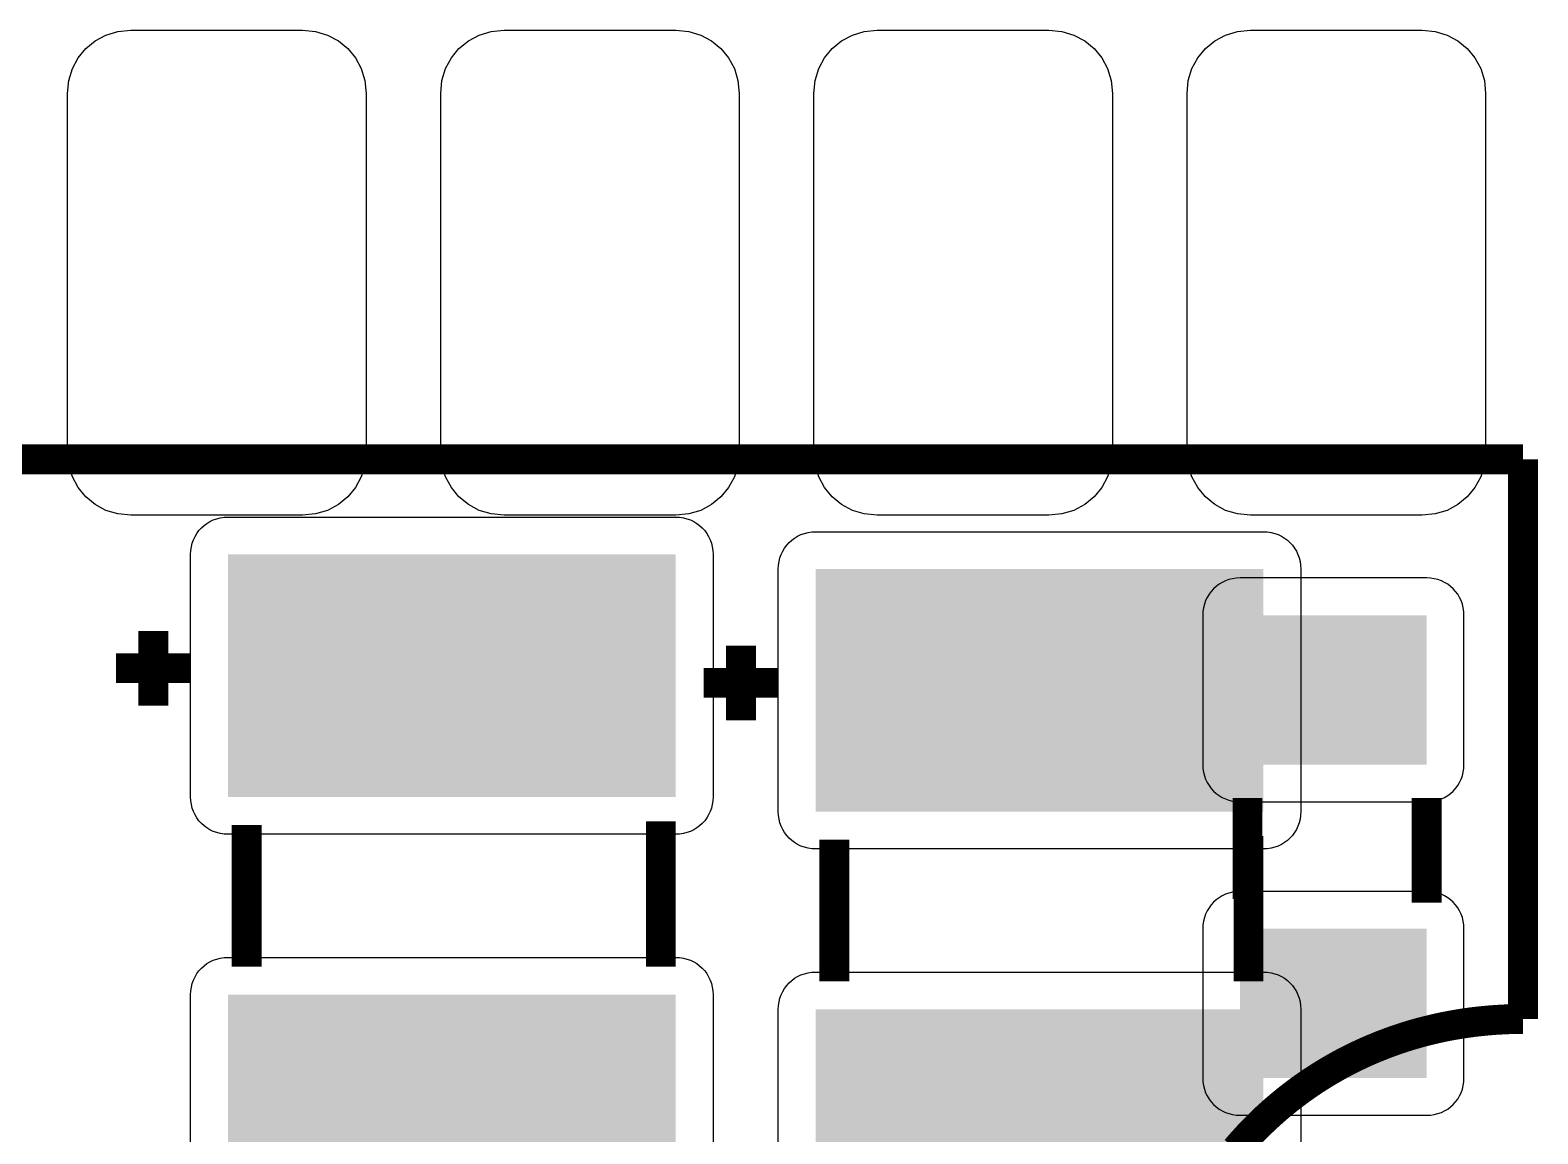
# Model space of a CAD drawing. Header units: inches. Extents: x 15 to 148, y 10 to 111.
# Drawn here: x 140.982 to 141.891, y 99.76 to 100.425 of the extents above; entities that cross this region are included whole.
import ezdxf

# ---------------------------------------------------------------- set-up
doc = ezdxf.new("R2010")
doc.units = ezdxf.units.IN
doc.header["$MEASUREMENT"] = 0
doc.layers.add('BLK_12AWG', color=7, linetype='Continuous')

# ---------------------------------------------------------------- blocks, each defined once
blk = doc.blocks.new('RPAD')
blk.add_trace([(-0.5, -0.5), (-0.5, 0.5), (0.5, -0.5), (0.5, 0.5)])
blk = doc.blocks.new('CEGHSD')
for points in [[(135.9897, 100.66038), (135.9437, 100.66038), (135.94022, 100.66072), (135.93701, 100.66169), (135.93412, 100.66324), (135.93161, 100.66529), (135.92956, 100.6678), (135.92801, 100.67069), (135.92704, 100.6739), (135.9267, 100.67738), (135.9267, 100.77338), (135.92704, 100.77686), (135.92801, 100.78007), (135.92956, 100.78296), (135.93161, 100.78546), (135.93412, 100.78752), (135.93701, 100.78907), (135.94022, 100.79004), (135.9437, 100.79038), (135.9897, 100.79038), (135.99318, 100.79004), (135.99639, 100.78907), (135.99928, 100.78752), (136.00179, 100.78546), (136.00384, 100.78296), (136.00539, 100.78007), (136.00636, 100.77686), (136.0067, 100.77338), (136.0067, 100.67738), (136.00636, 100.6739), (136.00539, 100.67069), (136.00384, 100.6678), (136.00179, 100.66529), (135.99928, 100.66324), (135.99639, 100.66169), (135.99318, 100.66072), (135.9897, 100.66038)], [(136.0897, 100.66038), (136.0437, 100.66038), (136.04022, 100.66072), (136.03701, 100.66169), (136.03412, 100.66324), (136.03161, 100.66529), (136.02956, 100.6678), (136.02801, 100.67069), (136.02704, 100.6739), (136.0267, 100.67738), (136.0267, 100.77338), (136.02704, 100.77686), (136.02801, 100.78007), (136.02956, 100.78296), (136.03161, 100.78546), (136.03412, 100.78752), (136.03701, 100.78907), (136.04022, 100.79004), (136.0437, 100.79038), (136.0897, 100.79038), (136.09318, 100.79004), (136.09639, 100.78907), (136.09928, 100.78752), (136.10179, 100.78546), (136.10384, 100.78296), (136.10539, 100.78007), (136.10636, 100.77686), (136.1067, 100.77338), (136.1067, 100.67738), (136.10636, 100.6739), (136.10539, 100.67069), (136.10384, 100.6678), (136.10179, 100.66529), (136.09928, 100.66324), (136.09639, 100.66169), (136.09318, 100.66072), (136.0897, 100.66038)], [(136.1897, 100.66038), (136.1437, 100.66038), (136.14022, 100.66072), (136.13701, 100.66169), (136.13412, 100.66324), (136.13161, 100.66529), (136.12956, 100.6678), (136.12801, 100.67069), (136.12704, 100.6739), (136.1267, 100.67738), (136.1267, 100.77338), (136.12704, 100.77686), (136.12801, 100.78007), (136.12956, 100.78296), (136.13161, 100.78546), (136.13412, 100.78752), (136.13701, 100.78907), (136.14022, 100.79004), (136.1437, 100.79038), (136.1897, 100.79038), (136.19318, 100.79004), (136.19639, 100.78907), (136.19928, 100.78752), (136.20179, 100.78546), (136.20384, 100.78296), (136.20539, 100.78007), (136.20636, 100.77686), (136.2067, 100.77338), (136.2067, 100.67738), (136.20636, 100.6739), (136.20539, 100.67069), (136.20384, 100.6678), (136.20179, 100.66529), (136.19928, 100.66324), (136.19639, 100.66169), (136.19318, 100.66072), (136.1897, 100.66038)], [(136.2897, 100.66038), (136.2437, 100.66038), (136.24022, 100.66072), (136.23701, 100.66169), (136.23412, 100.66324), (136.23161, 100.66529), (136.22956, 100.6678), (136.22801, 100.67069), (136.22704, 100.6739), (136.2267, 100.67738), (136.2267, 100.77338), (136.22704, 100.77686), (136.22801, 100.78007), (136.22956, 100.78296), (136.23161, 100.78546), (136.23412, 100.78752), (136.23701, 100.78907), (136.24022, 100.79004), (136.2437, 100.79038), (136.2897, 100.79038), (136.29318, 100.79004), (136.29639, 100.78907), (136.29928, 100.78752), (136.30179, 100.78546), (136.30384, 100.78296), (136.30539, 100.78007), (136.30636, 100.77686), (136.3067, 100.77338), (136.3067, 100.67738), (136.30636, 100.6739), (136.30539, 100.67069), (136.30384, 100.6678), (136.30179, 100.66529), (136.29928, 100.66324), (136.29639, 100.66169), (136.29318, 100.66072), (136.2897, 100.66038)], [(135.95969, 100.58489), (135.95969, 100.64989), (135.95974, 100.65093), (135.95989, 100.65194), (135.96013, 100.65291), (135.96046, 100.65383), (135.96088, 100.65471), (135.96137, 100.65553), (135.96194, 100.6563), (135.96258, 100.657), (135.96329, 100.65764), (135.96406, 100.65821), (135.96488, 100.65871), (135.96576, 100.65912), (135.96668, 100.65945), (135.96765, 100.6597), (135.96865, 100.65984), (135.96969, 100.65989), (136.08969, 100.65989), (136.09073, 100.65984), (136.09174, 100.6597), (136.0927, 100.65945), (136.09363, 100.65912), (136.0945, 100.65871), (136.09533, 100.65821), (136.0961, 100.65764), (136.0968, 100.657), (136.09744, 100.6563), (136.09801, 100.65553), (136.09851, 100.65471), (136.09892, 100.65383), (136.09925, 100.65291), (136.09949, 100.65194), (136.09964, 100.65093), (136.09969, 100.64989), (136.09969, 100.58489), (136.09964, 100.58386), (136.09949, 100.58285), (136.09925, 100.58188), (136.09892, 100.58096), (136.09851, 100.58008), (136.09801, 100.57926), (136.09744, 100.57849), (136.0968, 100.57779), (136.0961, 100.57715), (136.09533, 100.57658), (136.0945, 100.57608), (136.09363, 100.57567), (136.0927, 100.57534), (136.09174, 100.57509), (136.09073, 100.57495), (136.08969, 100.57489), (135.96969, 100.57489), (135.96865, 100.57495), (135.96765, 100.57509), (135.96668, 100.57534), (135.96576, 100.57567), (135.96488, 100.57608), (135.96406, 100.57658), (135.96329, 100.57715), (135.96258, 100.57779), (135.96194, 100.57849), (135.96137, 100.57926), (135.96088, 100.58008), (135.96046, 100.58096), (135.96013, 100.58188), (135.95989, 100.58285), (135.95974, 100.58386), (135.95969, 100.58489)], [(136.11717, 100.58096), (136.11717, 100.64596), (136.11722, 100.647), (136.11737, 100.648), (136.11761, 100.64897), (136.11794, 100.64989), (136.11836, 100.65077), (136.11885, 100.65159), (136.11942, 100.65236), (136.12006, 100.65307), (136.12077, 100.65371), (136.12154, 100.65428), (136.12236, 100.65477), (136.12324, 100.65519), (136.12416, 100.65552), (136.12513, 100.65576), (136.12613, 100.65591), (136.12717, 100.65596), (136.24717, 100.65596), (136.24821, 100.65591), (136.24922, 100.65576), (136.25018, 100.65552), (136.25111, 100.65519), (136.25198, 100.65477), (136.25281, 100.65428), (136.25358, 100.65371), (136.25428, 100.65307), (136.25492, 100.65236), (136.25549, 100.65159), (136.25599, 100.65077), (136.2564, 100.64989), (136.25673, 100.64897), (136.25697, 100.648), (136.25712, 100.647), (136.25717, 100.64596), (136.25717, 100.58096), (136.25712, 100.57992), (136.25697, 100.57891), (136.25673, 100.57795), (136.2564, 100.57702), (136.25599, 100.57615), (136.25549, 100.57532), (136.25492, 100.57455), (136.25428, 100.57385), (136.25358, 100.57321), (136.25281, 100.57264), (136.25198, 100.57214), (136.25111, 100.57173), (136.25018, 100.5714), (136.24922, 100.57116), (136.24821, 100.57101), (136.24717, 100.57096), (136.12717, 100.57096), (136.12613, 100.57101), (136.12513, 100.57116), (136.12416, 100.5714), (136.12324, 100.57173), (136.12236, 100.57214), (136.12154, 100.57264), (136.12077, 100.57321), (136.12006, 100.57385), (136.11942, 100.57455), (136.11885, 100.57532), (136.11836, 100.57615), (136.11794, 100.57702), (136.11761, 100.57795), (136.11737, 100.57891), (136.11722, 100.57992), (136.11717, 100.58096)], [(136.23091, 100.63357), (136.23091, 100.59357), (136.23096, 100.59253), (136.23111, 100.59152), (136.23135, 100.59056), (136.23168, 100.58963), (136.2321, 100.58876), (136.23259, 100.58793), (136.23316, 100.58716), (136.2338, 100.58646), (136.23451, 100.58582), (136.23528, 100.58525), (136.2361, 100.58475), (136.23698, 100.58434), (136.2379, 100.58401), (136.23887, 100.58377), (136.23987, 100.58362), (136.24091, 100.58357), (136.29091, 100.58357), (136.29195, 100.58362), (136.29296, 100.58377), (136.29392, 100.58401), (136.29485, 100.58434), (136.29572, 100.58475), (136.29655, 100.58525), (136.29732, 100.58582), (136.29802, 100.58646), (136.29866, 100.58716), (136.29923, 100.58793), (136.29973, 100.58876), (136.30014, 100.58963), (136.30047, 100.59056), (136.30071, 100.59152), (136.30086, 100.59253), (136.30091, 100.59357), (136.30091, 100.63357), (136.30086, 100.63461), (136.30071, 100.63561), (136.30047, 100.63658), (136.30014, 100.6375), (136.29973, 100.63838), (136.29923, 100.6392), (136.29866, 100.63997), (136.29802, 100.64068), (136.29732, 100.64132), (136.29655, 100.64189), (136.29572, 100.64238), (136.29485, 100.6428), (136.29392, 100.64313), (136.29296, 100.64337), (136.29195, 100.64352), (136.29091, 100.64357), (136.24091, 100.64357), (136.23987, 100.64352), (136.23887, 100.64337), (136.2379, 100.64313), (136.23698, 100.6428), (136.2361, 100.64238), (136.23528, 100.64189), (136.23451, 100.64132), (136.2338, 100.64068), (136.23316, 100.63997), (136.23259, 100.6392), (136.2321, 100.63838), (136.23168, 100.6375), (136.23135, 100.63658), (136.23111, 100.63561), (136.23096, 100.63461), (136.23091, 100.63357)], [(136.23091, 100.54957), (136.23091, 100.50957), (136.23096, 100.50853), (136.23111, 100.50752), (136.23135, 100.50656), (136.23168, 100.50563), (136.2321, 100.50476), (136.23259, 100.50393), (136.23316, 100.50316), (136.2338, 100.50246), (136.23451, 100.50182), (136.23528, 100.50125), (136.2361, 100.50075), (136.23698, 100.50034), (136.2379, 100.50001), (136.23887, 100.49977), (136.23987, 100.49962), (136.24091, 100.49957), (136.29091, 100.49957), (136.29195, 100.49962), (136.29296, 100.49977), (136.29392, 100.50001), (136.29485, 100.50034), (136.29572, 100.50075), (136.29655, 100.50125), (136.29732, 100.50182), (136.29802, 100.50246), (136.29866, 100.50316), (136.29923, 100.50393), (136.29973, 100.50476), (136.30014, 100.50563), (136.30047, 100.50656), (136.30071, 100.50752), (136.30086, 100.50853), (136.30091, 100.50957), (136.30091, 100.54957), (136.30086, 100.55061), (136.30071, 100.55161), (136.30047, 100.55258), (136.30014, 100.5535), (136.29973, 100.55438), (136.29923, 100.5552), (136.29866, 100.55597), (136.29802, 100.55668), (136.29732, 100.55732), (136.29655, 100.55789), (136.29572, 100.55838), (136.29485, 100.5588), (136.29392, 100.55913), (136.29296, 100.55937), (136.29195, 100.55952), (136.29091, 100.55957), (136.24091, 100.55957), (136.23987, 100.55952), (136.23887, 100.55937), (136.2379, 100.55913), (136.23698, 100.5588), (136.2361, 100.55838), (136.23528, 100.55789), (136.23451, 100.55732), (136.2338, 100.55668), (136.23316, 100.55597), (136.23259, 100.5552), (136.2321, 100.55438), (136.23168, 100.5535), (136.23135, 100.55258), (136.23111, 100.55161), (136.23096, 100.55061), (136.23091, 100.54957)]]:
    blk.add_lwpolyline(points, close=True)
at = {"const_width": 0.008}
for points in [[(136.3167, 100.67538), (134.3167, 100.67538)], [(136.3167, 100.67538), (134.3167, 100.67538)], [(136.3167, 100.67538), (134.3167, 100.67538)], [(136.3167, 100.67538), (136.3167, 100.52538)], [(136.3167, 100.67538), (136.3167, 100.52538)], [(136.3167, 100.67538), (136.3167, 100.52538)], [(135.94969, 100.60939), (135.94969, 100.62939)], [(135.94969, 100.60939), (135.94969, 100.62939)], [(135.94969, 100.60939), (135.94969, 100.62939)], [(136.10717, 100.60546), (136.10717, 100.62546)], [(136.10717, 100.60546), (136.10717, 100.62546)], [(136.10717, 100.60546), (136.10717, 100.62546)], [(135.95969, 100.61939), (135.93969, 100.61939)], [(135.95969, 100.61939), (135.93969, 100.61939)], [(135.95969, 100.61939), (135.93969, 100.61939)], [(136.11717, 100.61546), (136.09717, 100.61546)], [(136.11717, 100.61546), (136.09717, 100.61546)], [(136.11717, 100.61546), (136.09717, 100.61546)], [(136.24291, 100.58457), (136.24291, 100.55757)], [(136.24291, 100.58457), (136.24291, 100.55757)], [(136.24291, 100.58457), (136.24291, 100.55757)], [(136.29091, 100.58457), (136.29091, 100.55657)], [(136.29091, 100.58457), (136.29091, 100.55657)], [(136.29091, 100.58457), (136.29091, 100.55657)], [(135.97469, 100.53939), (135.97469, 100.57739)], [(135.97469, 100.53939), (135.97469, 100.57739)], [(135.97469, 100.53939), (135.97469, 100.57739)], [(136.08569, 100.53939), (136.08569, 100.57839)], [(136.08569, 100.53939), (136.08569, 100.57839)], [(136.08569, 100.53939), (136.08569, 100.57839)], [(136.13217, 100.53546), (136.13217, 100.57346)], [(136.13217, 100.53546), (136.13217, 100.57346)], [(136.13217, 100.53546), (136.13217, 100.57346)], [(136.24317, 100.53546), (136.24317, 100.57446)], [(136.24317, 100.53546), (136.24317, 100.57446)], [(136.24317, 100.53546), (136.24317, 100.57446)], [(136.23986, 100.49041), (136.24005, 100.49064), (136.24024, 100.49086), (136.24044, 100.49109), (136.24063, 100.49132), (136.24083, 100.49154), (136.24092, 100.49165), (136.24102, 100.49177), (136.24112, 100.49188), (136.24122, 100.49199), (136.24141, 100.49221), (136.24161, 100.49244), (136.24181, 100.49266), (136.24201, 100.49288), (136.24211, 100.49299), (136.24221, 100.4931), (136.24231, 100.49321), (136.24241, 100.49332), (136.24261, 100.49354), (136.24281, 100.49376), (136.24291, 100.49387), (136.24301, 100.49398), (136.24311, 100.49409), (136.24322, 100.49419), (136.24332, 100.4943), (136.24342, 100.49441), (136.24352, 100.49452), (136.24362, 100.49463), (136.24383, 100.49484), (136.24403, 100.49506), (136.24414, 100.49516), (136.24424, 100.49527), (136.24434, 100.49538), (136.24445, 100.49549), (136.24455, 100.49559), (136.24465, 100.4957), (136.24476, 100.49581), (136.24486, 100.49591), (136.24507, 100.49612), (136.24528, 100.49633), (136.24549, 100.49654), (136.2457, 100.49675), (136.24581, 100.49686), (136.24591, 100.49696), (136.24602, 100.49707), (136.24612, 100.49717), (136.24623, 100.49728), (136.24634, 100.49738), (136.24644, 100.49748), (136.24655, 100.49759), (136.24676, 100.49779), (136.24698, 100.498), (136.24719, 100.4982), (136.24741, 100.49841), (136.24762, 100.49861), (136.24784, 100.49882), (136.24806, 100.49902), (136.24828, 100.49922), (136.2485, 100.49942), (136.24872, 100.49962), (136.24883, 100.49972), (136.24894, 100.49982), (136.24905, 100.49992), (136.24916, 100.50002), (136.24938, 100.50022), (136.2496, 100.50042), (136.24982, 100.50061), (136.25004, 100.50081), (136.25016, 100.50091), (136.25027, 100.50101), (136.25038, 100.5011), (136.25049, 100.5012), (136.25072, 100.5014), (136.25094, 100.50159), (136.25106, 100.50169), (136.25117, 100.50178), (136.25128, 100.50188), (136.2514, 100.50198), (136.25151, 100.50207), (136.25162, 100.50217), (136.25174, 100.50226), (136.25185, 100.50236), (136.25197, 100.50245), (136.25208, 100.50255), (136.2522, 100.50264), (136.25231, 100.50274), (136.25243, 100.50283), (136.25254, 100.50293), (136.25265, 100.50302), (136.25277, 100.50312), (136.25289, 100.50321), (136.253, 100.5033), (136.25312, 100.5034), (136.25323, 100.50349), (136.25335, 100.50358), (136.25347, 100.50368), (136.25358, 100.50377), (136.2537, 100.50386), (136.25393, 100.50405), (136.25417, 100.50423), (136.2544, 100.50441), (136.25463, 100.5046), (136.25475, 100.50469), (136.25487, 100.50478), (136.25499, 100.50487), (136.25511, 100.50496), (136.25523, 100.50505), (136.25534, 100.50514), (136.25546, 100.50523), (136.25558, 100.50532), (136.25582, 100.5055), (136.25606, 100.50568), (136.2563, 100.50586), (136.25654, 100.50603), (136.25678, 100.50621), (136.25702, 100.50639), (136.25726, 100.50656), (136.2575, 100.50673), (136.25774, 100.50691), (136.25799, 100.50708), (136.25823, 100.50725), (136.25848, 100.50742), (136.25872, 100.50759), (136.25897, 100.50776), (136.25921, 100.50793), (136.25946, 100.5081), (136.25958, 100.50819), (136.25971, 100.50827), (136.25983, 100.50835), (136.25995, 100.50844), (136.2602, 100.5086), (136.26045, 100.50877), (136.2607, 100.50893), (136.26095, 100.5091), (136.2612, 100.50926), (136.26145, 100.50942), (136.2617, 100.50958), (136.26195, 100.50974), (136.26221, 100.50991), (136.26246, 100.51006), (136.26271, 100.51022), (136.26297, 100.51038), (136.26322, 100.51054), (136.26348, 100.5107), (136.26373, 100.51085), (136.26399, 100.51101), (136.26425, 100.51116), (136.2645, 100.51131), (136.26476, 100.51147), (136.26502, 100.51162), (136.26528, 100.51177), (136.26554, 100.51192), (136.2658, 100.51207), (136.26593, 100.51214), (136.26606, 100.51222), (136.26619, 100.51229), (136.26632, 100.51237), (136.26645, 100.51244), (136.26658, 100.51251), (136.26671, 100.51259), (136.26684, 100.51266), (136.26697, 100.51273), (136.26711, 100.51281), (136.26724, 100.51288), (136.26737, 100.51295), (136.2675, 100.51302), (136.26763, 100.5131), (136.2679, 100.51324), (136.26816, 100.51338), (136.26843, 100.51353), (136.26869, 100.51367), (136.26896, 100.51381), (136.26922, 100.51395), (136.26949, 100.51409), (136.26976, 100.51422), (136.27003, 100.51436), (136.2703, 100.5145), (136.27057, 100.51463), (136.27083, 100.51477), (136.2711, 100.5149), (136.27138, 100.51504), (136.27165, 100.51517), (136.27192, 100.5153), (136.27219, 100.51543), (136.27246, 100.51556), (136.27274, 100.51569), (136.27301, 100.51582), (136.27328, 100.51595), (136.27356, 100.51608), (136.27383, 100.5162), (136.27411, 100.51633), (136.27438, 100.51645), (136.27466, 100.51658), (136.27494, 100.5167), (136.27521, 100.51682), (136.27549, 100.51694), (136.27577, 100.51706), (136.27605, 100.51718), (136.27633, 100.5173), (136.27661, 100.51742), (136.27689, 100.51754), (136.27717, 100.51765), (136.27745, 100.51777), (136.27773, 100.51788), (136.27801, 100.518), (136.2783, 100.51811), (136.27858, 100.51822), (136.27886, 100.51834), (136.27915, 100.51845), (136.27943, 100.51856), (136.27971, 100.51867), (136.28, 100.51877), (136.28028, 100.51888), (136.28057, 100.51899), (136.28086, 100.51909), (136.28114, 100.5192), (136.28143, 100.5193), (136.28172, 100.51941), (136.28201, 100.51951), (136.2823, 100.51961), (136.28258, 100.51971), (136.28287, 100.51981), (136.28316, 100.51991), (136.28345, 100.52001), (136.28375, 100.52011), (136.28404, 100.5202), (136.28433, 100.5203), (136.28462, 100.52039), (136.28491, 100.52049), (136.28521, 100.52058), (136.2855, 100.52067), (136.28579, 100.52077), (136.28609, 100.52086), (136.28638, 100.52095), (136.28668, 100.52104), (136.28697, 100.52112), (136.28727, 100.52121), (136.28756, 100.5213), (136.28786, 100.52138), (136.28816, 100.52147), (136.28845, 100.52155), (136.28875, 100.52163), (136.28905, 100.52172), (136.28935, 100.5218), (136.28965, 100.52188), (136.28995, 100.52196), (136.29025, 100.52204), (136.29055, 100.52211), (136.29085, 100.52219), (136.29115, 100.52227), (136.29145, 100.52234), (136.29175, 100.52241), (136.29205, 100.52249), (136.29236, 100.52256), (136.29266, 100.52263), (136.29296, 100.5227), (136.29327, 100.52277), (136.29357, 100.52284), (136.29388, 100.52291), (136.29418, 100.52298), (136.29449, 100.52304), (136.29479, 100.52311), (136.2951, 100.52317), (136.2954, 100.52324), (136.29571, 100.5233), (136.29602, 100.52336), (136.29632, 100.52342), (136.29663, 100.52348), (136.29694, 100.52354), (136.29725, 100.5236), (136.29756, 100.52365), (136.29787, 100.52371), (136.29818, 100.52377), (136.29849, 100.52382), (136.2988, 100.52387), (136.29911, 100.52393), (136.29942, 100.52398), (136.29973, 100.52403), (136.30004, 100.52408), (136.30035, 100.52413), (136.30067, 100.52418), (136.30098, 100.52422), (136.30129, 100.52427), (136.30161, 100.52431), (136.30192, 100.52436), (136.30223, 100.5244), (136.30255, 100.52444), (136.30286, 100.52449), (136.30318, 100.52453), (136.30349, 100.52457), (136.30381, 100.52461), (136.30413, 100.52464), (136.30444, 100.52468), (136.30476, 100.52472), (136.30508, 100.52475), (136.30539, 100.52479), (136.30571, 100.52482), (136.30603, 100.52485), (136.30635, 100.52488), (136.30667, 100.52491), (136.30699, 100.52494), (136.30731, 100.52497), (136.30763, 100.525), (136.30795, 100.52502), (136.30827, 100.52505), (136.30859, 100.52507), (136.30891, 100.5251), (136.30923, 100.52512), (136.30955, 100.52514), (136.30987, 100.52516), (136.31019, 100.52518), (136.31052, 100.5252), (136.31084, 100.52522), (136.31116, 100.52524), (136.31149, 100.52525), (136.31181, 100.52527), (136.31213, 100.52528), (136.31246, 100.5253), (136.31278, 100.52531), (136.31311, 100.52532), (136.31343, 100.52533), (136.31376, 100.52534), (136.31408, 100.52535), (136.31441, 100.52536), (136.31474, 100.52536), (136.31506, 100.52537), (136.31539, 100.52537), (136.31572, 100.52537), (136.31604, 100.52538), (136.31637, 100.52538), (136.3167, 100.52538)], [(136.23986, 100.49041), (136.24005, 100.49064), (136.24024, 100.49086), (136.24044, 100.49109), (136.24063, 100.49132), (136.24083, 100.49154), (136.24092, 100.49165), (136.24102, 100.49177), (136.24112, 100.49188), (136.24122, 100.49199), (136.24141, 100.49221), (136.24161, 100.49244), (136.24181, 100.49266), (136.24201, 100.49288), (136.24211, 100.49299), (136.24221, 100.4931), (136.24231, 100.49321), (136.24241, 100.49332), (136.24261, 100.49354), (136.24281, 100.49376), (136.24291, 100.49387), (136.24301, 100.49398), (136.24311, 100.49409), (136.24322, 100.49419), (136.24332, 100.4943), (136.24342, 100.49441), (136.24352, 100.49452), (136.24362, 100.49463), (136.24383, 100.49484), (136.24403, 100.49506), (136.24414, 100.49516), (136.24424, 100.49527), (136.24434, 100.49538), (136.24445, 100.49549), (136.24455, 100.49559), (136.24465, 100.4957), (136.24476, 100.49581), (136.24486, 100.49591), (136.24507, 100.49612), (136.24528, 100.49633), (136.24549, 100.49654), (136.2457, 100.49675), (136.24581, 100.49686), (136.24591, 100.49696), (136.24602, 100.49707), (136.24612, 100.49717), (136.24623, 100.49728), (136.24634, 100.49738), (136.24644, 100.49748), (136.24655, 100.49759), (136.24676, 100.49779), (136.24698, 100.498), (136.24719, 100.4982), (136.24741, 100.49841), (136.24762, 100.49861), (136.24784, 100.49882), (136.24806, 100.49902), (136.24828, 100.49922), (136.2485, 100.49942), (136.24872, 100.49962), (136.24883, 100.49972), (136.24894, 100.49982), (136.24905, 100.49992), (136.24916, 100.50002), (136.24938, 100.50022), (136.2496, 100.50042), (136.24982, 100.50061), (136.25004, 100.50081), (136.25016, 100.50091), (136.25027, 100.50101), (136.25038, 100.5011), (136.25049, 100.5012), (136.25072, 100.5014), (136.25094, 100.50159), (136.25106, 100.50169), (136.25117, 100.50178), (136.25128, 100.50188), (136.2514, 100.50198), (136.25151, 100.50207), (136.25162, 100.50217), (136.25174, 100.50226), (136.25185, 100.50236), (136.25197, 100.50245), (136.25208, 100.50255), (136.2522, 100.50264), (136.25231, 100.50274), (136.25243, 100.50283), (136.25254, 100.50293), (136.25265, 100.50302), (136.25277, 100.50312), (136.25289, 100.50321), (136.253, 100.5033), (136.25312, 100.5034), (136.25323, 100.50349), (136.25335, 100.50358), (136.25347, 100.50368), (136.25358, 100.50377), (136.2537, 100.50386), (136.25393, 100.50405), (136.25417, 100.50423), (136.2544, 100.50441), (136.25463, 100.5046), (136.25475, 100.50469), (136.25487, 100.50478), (136.25499, 100.50487), (136.25511, 100.50496), (136.25523, 100.50505), (136.25534, 100.50514), (136.25546, 100.50523), (136.25558, 100.50532), (136.25582, 100.5055), (136.25606, 100.50568), (136.2563, 100.50586), (136.25654, 100.50603), (136.25678, 100.50621), (136.25702, 100.50639), (136.25726, 100.50656), (136.2575, 100.50673), (136.25774, 100.50691), (136.25799, 100.50708), (136.25823, 100.50725), (136.25848, 100.50742), (136.25872, 100.50759), (136.25897, 100.50776), (136.25921, 100.50793), (136.25946, 100.5081), (136.25958, 100.50819), (136.25971, 100.50827), (136.25983, 100.50835), (136.25995, 100.50844), (136.2602, 100.5086), (136.26045, 100.50877), (136.2607, 100.50893), (136.26095, 100.5091), (136.2612, 100.50926), (136.26145, 100.50942), (136.2617, 100.50958), (136.26195, 100.50974), (136.26221, 100.50991), (136.26246, 100.51006), (136.26271, 100.51022), (136.26297, 100.51038), (136.26322, 100.51054), (136.26348, 100.5107), (136.26373, 100.51085), (136.26399, 100.51101), (136.26425, 100.51116), (136.2645, 100.51131), (136.26476, 100.51147), (136.26502, 100.51162), (136.26528, 100.51177), (136.26554, 100.51192), (136.2658, 100.51207), (136.26593, 100.51214), (136.26606, 100.51222), (136.26619, 100.51229), (136.26632, 100.51237), (136.26645, 100.51244), (136.26658, 100.51251), (136.26671, 100.51259), (136.26684, 100.51266), (136.26697, 100.51273), (136.26711, 100.51281), (136.26724, 100.51288), (136.26737, 100.51295), (136.2675, 100.51302), (136.26763, 100.5131), (136.2679, 100.51324), (136.26816, 100.51338), (136.26843, 100.51353), (136.26869, 100.51367), (136.26896, 100.51381), (136.26922, 100.51395), (136.26949, 100.51409), (136.26976, 100.51422), (136.27003, 100.51436), (136.2703, 100.5145), (136.27057, 100.51463), (136.27083, 100.51477), (136.2711, 100.5149), (136.27138, 100.51504), (136.27165, 100.51517), (136.27192, 100.5153), (136.27219, 100.51543), (136.27246, 100.51556), (136.27274, 100.51569), (136.27301, 100.51582), (136.27328, 100.51595), (136.27356, 100.51608), (136.27383, 100.5162), (136.27411, 100.51633), (136.27438, 100.51645), (136.27466, 100.51658), (136.27494, 100.5167), (136.27521, 100.51682), (136.27549, 100.51694), (136.27577, 100.51706), (136.27605, 100.51718), (136.27633, 100.5173), (136.27661, 100.51742), (136.27689, 100.51754), (136.27717, 100.51765), (136.27745, 100.51777), (136.27773, 100.51788), (136.27801, 100.518), (136.2783, 100.51811), (136.27858, 100.51822), (136.27886, 100.51834), (136.27915, 100.51845), (136.27943, 100.51856), (136.27971, 100.51867), (136.28, 100.51877), (136.28028, 100.51888), (136.28057, 100.51899), (136.28086, 100.51909), (136.28114, 100.5192), (136.28143, 100.5193), (136.28172, 100.51941), (136.28201, 100.51951), (136.2823, 100.51961), (136.28258, 100.51971), (136.28287, 100.51981), (136.28316, 100.51991), (136.28345, 100.52001), (136.28375, 100.52011), (136.28404, 100.5202), (136.28433, 100.5203), (136.28462, 100.52039), (136.28491, 100.52049), (136.28521, 100.52058), (136.2855, 100.52067), (136.28579, 100.52077), (136.28609, 100.52086), (136.28638, 100.52095), (136.28668, 100.52104), (136.28697, 100.52112), (136.28727, 100.52121), (136.28756, 100.5213), (136.28786, 100.52138), (136.28816, 100.52147), (136.28845, 100.52155), (136.28875, 100.52163), (136.28905, 100.52172), (136.28935, 100.5218), (136.28965, 100.52188), (136.28995, 100.52196), (136.29025, 100.52204), (136.29055, 100.52211), (136.29085, 100.52219), (136.29115, 100.52227), (136.29145, 100.52234), (136.29175, 100.52241), (136.29205, 100.52249), (136.29236, 100.52256), (136.29266, 100.52263), (136.29296, 100.5227), (136.29327, 100.52277), (136.29357, 100.52284), (136.29388, 100.52291), (136.29418, 100.52298), (136.29449, 100.52304), (136.29479, 100.52311), (136.2951, 100.52317), (136.2954, 100.52324), (136.29571, 100.5233), (136.29602, 100.52336), (136.29632, 100.52342), (136.29663, 100.52348), (136.29694, 100.52354), (136.29725, 100.5236), (136.29756, 100.52365), (136.29787, 100.52371), (136.29818, 100.52377), (136.29849, 100.52382), (136.2988, 100.52387), (136.29911, 100.52393), (136.29942, 100.52398), (136.29973, 100.52403), (136.30004, 100.52408), (136.30035, 100.52413), (136.30067, 100.52418), (136.30098, 100.52422), (136.30129, 100.52427), (136.30161, 100.52431), (136.30192, 100.52436), (136.30223, 100.5244), (136.30255, 100.52444), (136.30286, 100.52449), (136.30318, 100.52453), (136.30349, 100.52457), (136.30381, 100.52461), (136.30413, 100.52464), (136.30444, 100.52468), (136.30476, 100.52472), (136.30508, 100.52475), (136.30539, 100.52479), (136.30571, 100.52482), (136.30603, 100.52485), (136.30635, 100.52488), (136.30667, 100.52491), (136.30699, 100.52494), (136.30731, 100.52497), (136.30763, 100.525), (136.30795, 100.52502), (136.30827, 100.52505), (136.30859, 100.52507), (136.30891, 100.5251), (136.30923, 100.52512), (136.30955, 100.52514), (136.30987, 100.52516), (136.31019, 100.52518), (136.31052, 100.5252), (136.31084, 100.52522), (136.31116, 100.52524), (136.31149, 100.52525), (136.31181, 100.52527), (136.31213, 100.52528), (136.31246, 100.5253), (136.31278, 100.52531), (136.31311, 100.52532), (136.31343, 100.52533), (136.31376, 100.52534), (136.31408, 100.52535), (136.31441, 100.52536), (136.31474, 100.52536), (136.31506, 100.52537), (136.31539, 100.52537), (136.31572, 100.52537), (136.31604, 100.52538), (136.31637, 100.52538), (136.3167, 100.52538)], [(136.23986, 100.49041), (136.24005, 100.49064), (136.24024, 100.49086), (136.24044, 100.49109), (136.24063, 100.49132), (136.24083, 100.49154), (136.24092, 100.49165), (136.24102, 100.49177), (136.24112, 100.49188), (136.24122, 100.49199), (136.24141, 100.49221), (136.24161, 100.49244), (136.24181, 100.49266), (136.24201, 100.49288), (136.24211, 100.49299), (136.24221, 100.4931), (136.24231, 100.49321), (136.24241, 100.49332), (136.24261, 100.49354), (136.24281, 100.49376), (136.24291, 100.49387), (136.24301, 100.49398), (136.24311, 100.49409), (136.24322, 100.49419), (136.24332, 100.4943), (136.24342, 100.49441), (136.24352, 100.49452), (136.24362, 100.49463), (136.24383, 100.49484), (136.24403, 100.49506), (136.24414, 100.49516), (136.24424, 100.49527), (136.24434, 100.49538), (136.24445, 100.49549), (136.24455, 100.49559), (136.24465, 100.4957), (136.24476, 100.49581), (136.24486, 100.49591), (136.24507, 100.49612), (136.24528, 100.49633), (136.24549, 100.49654), (136.2457, 100.49675), (136.24581, 100.49686), (136.24591, 100.49696), (136.24602, 100.49707), (136.24612, 100.49717), (136.24623, 100.49728), (136.24634, 100.49738), (136.24644, 100.49748), (136.24655, 100.49759), (136.24676, 100.49779), (136.24698, 100.498), (136.24719, 100.4982), (136.24741, 100.49841), (136.24762, 100.49861), (136.24784, 100.49882), (136.24806, 100.49902), (136.24828, 100.49922), (136.2485, 100.49942), (136.24872, 100.49962), (136.24883, 100.49972), (136.24894, 100.49982), (136.24905, 100.49992), (136.24916, 100.50002), (136.24938, 100.50022), (136.2496, 100.50042), (136.24982, 100.50061), (136.25004, 100.50081), (136.25016, 100.50091), (136.25027, 100.50101), (136.25038, 100.5011), (136.25049, 100.5012), (136.25072, 100.5014), (136.25094, 100.50159), (136.25106, 100.50169), (136.25117, 100.50178), (136.25128, 100.50188), (136.2514, 100.50198), (136.25151, 100.50207), (136.25162, 100.50217), (136.25174, 100.50226), (136.25185, 100.50236), (136.25197, 100.50245), (136.25208, 100.50255), (136.2522, 100.50264), (136.25231, 100.50274), (136.25243, 100.50283), (136.25254, 100.50293), (136.25265, 100.50302), (136.25277, 100.50312), (136.25289, 100.50321), (136.253, 100.5033), (136.25312, 100.5034), (136.25323, 100.50349), (136.25335, 100.50358), (136.25347, 100.50368), (136.25358, 100.50377), (136.2537, 100.50386), (136.25393, 100.50405), (136.25417, 100.50423), (136.2544, 100.50441), (136.25463, 100.5046), (136.25475, 100.50469), (136.25487, 100.50478), (136.25499, 100.50487), (136.25511, 100.50496), (136.25523, 100.50505), (136.25534, 100.50514), (136.25546, 100.50523), (136.25558, 100.50532), (136.25582, 100.5055), (136.25606, 100.50568), (136.2563, 100.50586), (136.25654, 100.50603), (136.25678, 100.50621), (136.25702, 100.50639), (136.25726, 100.50656), (136.2575, 100.50673), (136.25774, 100.50691), (136.25799, 100.50708), (136.25823, 100.50725), (136.25848, 100.50742), (136.25872, 100.50759), (136.25897, 100.50776), (136.25921, 100.50793), (136.25946, 100.5081), (136.25958, 100.50819), (136.25971, 100.50827), (136.25983, 100.50835), (136.25995, 100.50844), (136.2602, 100.5086), (136.26045, 100.50877), (136.2607, 100.50893), (136.26095, 100.5091), (136.2612, 100.50926), (136.26145, 100.50942), (136.2617, 100.50958), (136.26195, 100.50974), (136.26221, 100.50991), (136.26246, 100.51006), (136.26271, 100.51022), (136.26297, 100.51038), (136.26322, 100.51054), (136.26348, 100.5107), (136.26373, 100.51085), (136.26399, 100.51101), (136.26425, 100.51116), (136.2645, 100.51131), (136.26476, 100.51147), (136.26502, 100.51162), (136.26528, 100.51177), (136.26554, 100.51192), (136.2658, 100.51207), (136.26593, 100.51214), (136.26606, 100.51222), (136.26619, 100.51229), (136.26632, 100.51237), (136.26645, 100.51244), (136.26658, 100.51251), (136.26671, 100.51259), (136.26684, 100.51266), (136.26697, 100.51273), (136.26711, 100.51281), (136.26724, 100.51288), (136.26737, 100.51295), (136.2675, 100.51302), (136.26763, 100.5131), (136.2679, 100.51324), (136.26816, 100.51338), (136.26843, 100.51353), (136.26869, 100.51367), (136.26896, 100.51381), (136.26922, 100.51395), (136.26949, 100.51409), (136.26976, 100.51422), (136.27003, 100.51436), (136.2703, 100.5145), (136.27057, 100.51463), (136.27083, 100.51477), (136.2711, 100.5149), (136.27138, 100.51504), (136.27165, 100.51517), (136.27192, 100.5153), (136.27219, 100.51543), (136.27246, 100.51556), (136.27274, 100.51569), (136.27301, 100.51582), (136.27328, 100.51595), (136.27356, 100.51608), (136.27383, 100.5162), (136.27411, 100.51633), (136.27438, 100.51645), (136.27466, 100.51658), (136.27494, 100.5167), (136.27521, 100.51682), (136.27549, 100.51694), (136.27577, 100.51706), (136.27605, 100.51718), (136.27633, 100.5173), (136.27661, 100.51742), (136.27689, 100.51754), (136.27717, 100.51765), (136.27745, 100.51777), (136.27773, 100.51788), (136.27801, 100.518), (136.2783, 100.51811), (136.27858, 100.51822), (136.27886, 100.51834), (136.27915, 100.51845), (136.27943, 100.51856), (136.27971, 100.51867), (136.28, 100.51877), (136.28028, 100.51888), (136.28057, 100.51899), (136.28086, 100.51909), (136.28114, 100.5192), (136.28143, 100.5193), (136.28172, 100.51941), (136.28201, 100.51951), (136.2823, 100.51961), (136.28258, 100.51971), (136.28287, 100.51981), (136.28316, 100.51991), (136.28345, 100.52001), (136.28375, 100.52011), (136.28404, 100.5202), (136.28433, 100.5203), (136.28462, 100.52039), (136.28491, 100.52049), (136.28521, 100.52058), (136.2855, 100.52067), (136.28579, 100.52077), (136.28609, 100.52086), (136.28638, 100.52095), (136.28668, 100.52104), (136.28697, 100.52112), (136.28727, 100.52121), (136.28756, 100.5213), (136.28786, 100.52138), (136.28816, 100.52147), (136.28845, 100.52155), (136.28875, 100.52163), (136.28905, 100.52172), (136.28935, 100.5218), (136.28965, 100.52188), (136.28995, 100.52196), (136.29025, 100.52204), (136.29055, 100.52211), (136.29085, 100.52219), (136.29115, 100.52227), (136.29145, 100.52234), (136.29175, 100.52241), (136.29205, 100.52249), (136.29236, 100.52256), (136.29266, 100.52263), (136.29296, 100.5227), (136.29327, 100.52277), (136.29357, 100.52284), (136.29388, 100.52291), (136.29418, 100.52298), (136.29449, 100.52304), (136.29479, 100.52311), (136.2951, 100.52317), (136.2954, 100.52324), (136.29571, 100.5233), (136.29602, 100.52336), (136.29632, 100.52342), (136.29663, 100.52348), (136.29694, 100.52354), (136.29725, 100.5236), (136.29756, 100.52365), (136.29787, 100.52371), (136.29818, 100.52377), (136.29849, 100.52382), (136.2988, 100.52387), (136.29911, 100.52393), (136.29942, 100.52398), (136.29973, 100.52403), (136.30004, 100.52408), (136.30035, 100.52413), (136.30067, 100.52418), (136.30098, 100.52422), (136.30129, 100.52427), (136.30161, 100.52431), (136.30192, 100.52436), (136.30223, 100.5244), (136.30255, 100.52444), (136.30286, 100.52449), (136.30318, 100.52453), (136.30349, 100.52457), (136.30381, 100.52461), (136.30413, 100.52464), (136.30444, 100.52468), (136.30476, 100.52472), (136.30508, 100.52475), (136.30539, 100.52479), (136.30571, 100.52482), (136.30603, 100.52485), (136.30635, 100.52488), (136.30667, 100.52491), (136.30699, 100.52494), (136.30731, 100.52497), (136.30763, 100.525), (136.30795, 100.52502), (136.30827, 100.52505), (136.30859, 100.52507), (136.30891, 100.5251), (136.30923, 100.52512), (136.30955, 100.52514), (136.30987, 100.52516), (136.31019, 100.52518), (136.31052, 100.5252), (136.31084, 100.52522), (136.31116, 100.52524), (136.31149, 100.52525), (136.31181, 100.52527), (136.31213, 100.52528), (136.31246, 100.5253), (136.31278, 100.52531), (136.31311, 100.52532), (136.31343, 100.52533), (136.31376, 100.52534), (136.31408, 100.52535), (136.31441, 100.52536), (136.31474, 100.52536), (136.31506, 100.52537), (136.31539, 100.52537), (136.31572, 100.52537), (136.31604, 100.52538), (136.31637, 100.52538), (136.3167, 100.52538)]]:
    blk.add_lwpolyline(points, dxfattribs=at)
for points in [[(135.95969, 100.46689), (135.95969, 100.53189), (135.95974, 100.53293), (135.95989, 100.53394), (135.96013, 100.53491), (135.96046, 100.53583), (135.96088, 100.53671), (135.96137, 100.53753), (135.96194, 100.5383), (135.96258, 100.539), (135.96329, 100.53964), (135.96406, 100.54021), (135.96488, 100.54071), (135.96576, 100.54112), (135.96668, 100.54145), (135.96765, 100.5417), (135.96865, 100.54184), (135.96969, 100.54189), (136.08969, 100.54189), (136.09073, 100.54184), (136.09174, 100.5417), (136.0927, 100.54145), (136.09363, 100.54112), (136.0945, 100.54071), (136.09533, 100.54021), (136.0961, 100.53964), (136.0968, 100.539), (136.09744, 100.5383), (136.09801, 100.53753), (136.09851, 100.53671), (136.09892, 100.53583), (136.09925, 100.53491), (136.09949, 100.53394), (136.09964, 100.53293), (136.09969, 100.53189), (136.09969, 100.46689)], [(136.11717, 100.46296), (136.11717, 100.52796), (136.11722, 100.529), (136.11737, 100.53), (136.11761, 100.53097), (136.11794, 100.53189), (136.11836, 100.53277), (136.11885, 100.53359), (136.11942, 100.53436), (136.12006, 100.53507), (136.12077, 100.53571), (136.12154, 100.53628), (136.12236, 100.53677), (136.12324, 100.53719), (136.12416, 100.53752), (136.12513, 100.53776), (136.12613, 100.53791), (136.12717, 100.53796), (136.24717, 100.53796), (136.24821, 100.53791), (136.24922, 100.53776), (136.25018, 100.53752), (136.25111, 100.53719), (136.25198, 100.53677), (136.25281, 100.53628), (136.25358, 100.53571), (136.25428, 100.53507), (136.25492, 100.53436), (136.25549, 100.53359), (136.25599, 100.53277), (136.2564, 100.53189), (136.25673, 100.53097), (136.25697, 100.53), (136.25712, 100.529), (136.25717, 100.52796), (136.25717, 100.46296)]]:
    blk.add_lwpolyline(points)
at = {"rotation": 270}
for p, xscale, yscale in [((136.02969, 100.61739), 0.065, 0.12), ((136.18717, 100.61346), 0.065, 0.12), ((136.26591, 100.61357), 0.04, 0.05), ((136.26591, 100.52957), 0.04, 0.05), ((136.02969, 100.49939), 0.065, 0.12), ((136.18717, 100.49546), 0.065, 0.12)]:
    blk.add_blockref('RPAD', p, dxfattribs=dict(at, xscale=xscale, yscale=yscale))

msp = doc.modelspace()

# ---------------------------------------------------------------- block references
at = {"layer": 'BLK_12AWG', "xscale": 2.25, "yscale": 2.25, "zscale": 2.25}
msp.add_blockref('CEGHSD', (-164.83027, -126.3532), dxfattribs=at)

doc.saveas('drawing.dxf')
